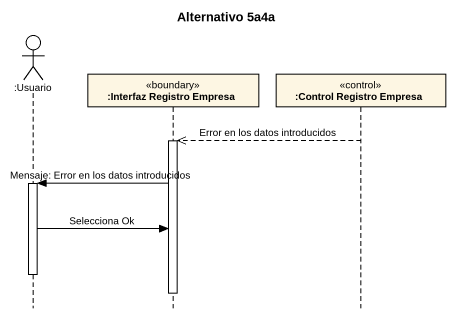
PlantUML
@startuml
title Alternativo 5a4a
hide footbox
actor ":Usuario" as Usuario
participant ":Interfaz Registro Empresa" as Interfaz_Registro_Empresa <<boundary>>
participant ":Control Registro Empresa" as Control_Registro_Empresa <<control>>

Control_Registro_Empresa -->> Interfaz_Registro_Empresa : Error en los datos introducidos
activate Interfaz_Registro_Empresa
Interfaz_Registro_Empresa -> Usuario : Mensaje: Error en los datos introducidos
activate Usuario
Usuario -> Interfaz_Registro_Empresa : Selecciona Ok
deactivate Usuario
deactivate Interfaz_Registro_Empresa
@enduml
